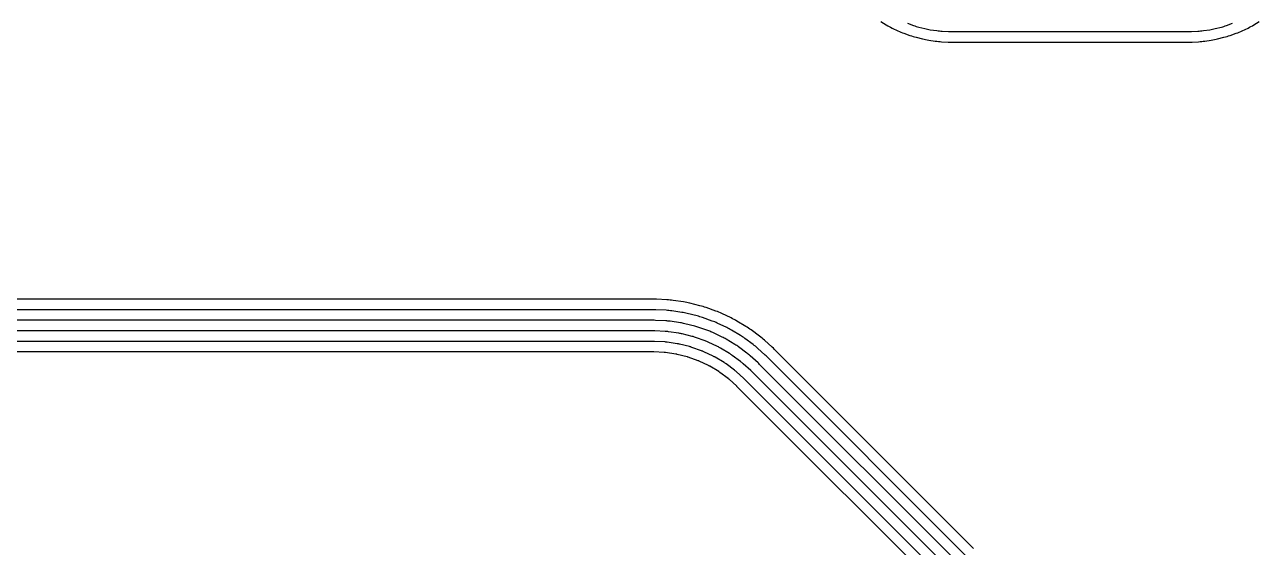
# Model space of a CAD drawing. Header units: metres. Extents: x 1.5 to 44, y 0.3 to 33.8.
# Drawn here: x 17.063 to 21.742, y 10.434 to 12.416 of the extents above; entities that cross this region are included whole.
import ezdxf

# ---------------------------------------------------------------- set-up
doc = ezdxf.new("R2010")
doc.units = ezdxf.units.M

msp = doc.modelspace()

# ---------------------------------------------------------------- linework, layer by layer
for points in [[(20.3076, 12.4277), (20.3286, 12.4151), (20.3339, 12.412), (20.3393, 12.4091), (20.3448, 12.4062), (20.3503, 12.4035), (20.3725, 12.393), (20.378, 12.3905), (20.3837, 12.3881), (20.3894, 12.3858), (20.3951, 12.3837), (20.4182, 12.3754), (20.424, 12.3734), (20.4299, 12.3715), (20.4358, 12.3698), (20.4417, 12.3683), (20.4655, 12.3623), (20.4715, 12.3609), (20.4775, 12.3596), (20.4835, 12.3585), (20.4896, 12.3575), (20.5138, 12.3539), (20.5199, 12.3531), (20.526, 12.3524), (20.5321, 12.3519), (20.5382, 12.3515), (20.5627, 12.3503), (20.5689, 12.3501), (20.575, 12.35), (21.475, 12.35), (21.4811, 12.3501), (21.4873, 12.3503), (21.5118, 12.3515), (21.5179, 12.3519), (21.524, 12.3524), (21.5301, 12.3531), (21.5362, 12.3539), (21.5605, 12.3575), (21.5665, 12.3585), (21.5726, 12.3596), (21.5786, 12.3609), (21.5845, 12.3623), (21.6083, 12.3683), (21.6143, 12.3698), (21.6202, 12.3715), (21.626, 12.3734), (21.6318, 12.3754), (21.6549, 12.3837), (21.6607, 12.3858), (21.6664, 12.3881), (21.672, 12.3905), (21.6776, 12.393), (21.6998, 12.4035), (21.7053, 12.4062), (21.7107, 12.4091), (21.7161, 12.412), (21.7214, 12.4151), (21.7424, 12.4277)], [(20.4086, 12.4213), (20.4317, 12.4131), (20.4366, 12.4114), (20.4415, 12.4098), (20.4464, 12.4084), (20.4514, 12.4071), (20.4752, 12.4011), (20.4802, 12.3999), (20.4853, 12.3989), (20.4903, 12.3979), (20.4954, 12.3971), (20.5197, 12.3935), (20.5248, 12.3928), (20.5299, 12.3922), (20.5351, 12.3918), (20.5402, 12.3915), (20.5647, 12.3903), (20.5699, 12.3901), (20.575, 12.39), (21.475, 12.39), (21.4802, 12.3901), (21.4853, 12.3903), (21.5098, 12.3915), (21.515, 12.3918), (21.5201, 12.3922), (21.5252, 12.3928), (21.5303, 12.3935), (21.5546, 12.3971), (21.5597, 12.3979), (21.5648, 12.3989), (21.5698, 12.3999), (21.5748, 12.4011), (21.5986, 12.4071), (21.6036, 12.4084), (21.6085, 12.4098), (21.6135, 12.4114), (21.6183, 12.4131), (21.6414, 12.4213)], [(20.6595, 10.43), (19.9048, 11.1848), (19.9004, 11.1891), (19.8959, 11.1932), (19.8668, 11.2196), (19.8622, 11.2237), (19.8575, 11.2276), (19.8527, 11.2315), (19.8478, 11.2352), (19.8163, 11.2586), (19.8113, 11.2622), (19.8062, 11.2656), (19.8011, 11.269), (19.7959, 11.2722), (19.7622, 11.2924), (19.7569, 11.2955), (19.7515, 11.2984), (19.7461, 11.3013), (19.7406, 11.304), (19.7051, 11.3207), (19.6995, 11.3233), (19.6938, 11.3257), (19.6881, 11.328), (19.6824, 11.3301), (19.6454, 11.3434), (19.6396, 11.3454), (19.6338, 11.3472), (19.6279, 11.3489), (19.6219, 11.3505), (19.5838, 11.36), (19.5779, 11.3614), (19.5719, 11.3627), (19.5658, 11.3638), (19.5598, 11.3648), (19.5209, 11.3706), (19.5148, 11.3714), (19.5087, 11.3721), (19.5026, 11.3726), (19.4965, 11.373), (19.4573, 11.3749), (19.4511, 11.3751), (19.445, 11.3752), (16.54, 11.3752)], [(20.643, 10.39), (19.8765, 11.1565), (19.8728, 11.1601), (19.869, 11.1636), (19.8399, 11.19), (19.8361, 11.1934), (19.8321, 11.1967), (19.8281, 11.1999), (19.824, 11.203), (19.7924, 11.2264), (19.7883, 11.2295), (19.784, 11.2324), (19.7797, 11.2352), (19.7753, 11.2379), (19.7416, 11.2581), (19.7372, 11.2607), (19.7327, 11.2632), (19.7281, 11.2655), (19.7235, 11.2678), (19.6879, 11.2846), (19.6833, 11.2867), (19.6785, 11.2888), (19.6737, 11.2907), (19.6689, 11.2925), (19.6319, 11.3057), (19.6271, 11.3074), (19.6221, 11.3089), (19.6172, 11.3104), (19.6122, 11.3117), (19.5741, 11.3212), (19.5691, 11.3224), (19.5641, 11.3235), (19.559, 11.3244), (19.5539, 11.3252), (19.5151, 11.331), (19.5099, 11.3317), (19.5048, 11.3323), (19.4997, 11.3327), (19.4945, 11.333), (19.4553, 11.335), (19.4502, 11.3351), (19.445, 11.3352), (16.5, 11.3352)], [(20.6264, 10.35), (19.8482, 11.1282), (19.8452, 11.1311), (19.8422, 11.134), (19.8131, 11.1603), (19.8099, 11.1631), (19.8067, 11.1658), (19.8035, 11.1684), (19.8002, 11.1709), (19.7686, 11.1943), (19.7652, 11.1968), (19.7618, 11.1991), (19.7583, 11.2014), (19.7547, 11.2036), (19.7211, 11.2238), (19.7175, 11.2259), (19.7138, 11.2279), (19.7101, 11.2298), (19.7063, 11.2316), (19.6708, 11.2484), (19.6671, 11.2502), (19.6632, 11.2518), (19.6593, 11.2534), (19.6554, 11.2548), (19.6185, 11.268), (19.6145, 11.2694), (19.6105, 11.2707), (19.6065, 11.2718), (19.6025, 11.2729), (19.5644, 11.2824), (19.5603, 11.2834), (19.5563, 11.2843), (19.5522, 11.285), (19.548, 11.2857), (19.5092, 11.2914), (19.505, 11.292), (19.5009, 11.2925), (19.4967, 11.2928), (19.4926, 11.2931), (19.4534, 11.295), (19.4492, 11.2952), (19.445, 11.2952), (16.46, 11.2952)], [(20.6098, 10.31), (19.8199, 11.0999), (19.8176, 11.1021), (19.8153, 11.1043), (19.7862, 11.1307), (19.7838, 11.1328), (19.7814, 11.1349), (19.7789, 11.1369), (19.7763, 11.1388), (19.7448, 11.1622), (19.7422, 11.1641), (19.7396, 11.1659), (19.7369, 11.1676), (19.7342, 11.1693), (19.7005, 11.1895), (19.6977, 11.1911), (19.6949, 11.1926), (19.6921, 11.1941), (19.6892, 11.1955), (19.6537, 11.2123), (19.6508, 11.2136), (19.6479, 11.2149), (19.6449, 11.216), (19.642, 11.2171), (19.605, 11.2304), (19.602, 11.2314), (19.5989, 11.2324), (19.5959, 11.2333), (19.5928, 11.2341), (19.5547, 11.2436), (19.5516, 11.2444), (19.5484, 11.245), (19.5453, 11.2456), (19.5422, 11.2461), (19.5033, 11.2519), (19.5002, 11.2523), (19.497, 11.2527), (19.4938, 11.2529), (19.4906, 11.2531), (19.4514, 11.2551), (19.4482, 11.2552), (19.445, 11.2552), (16.42, 11.2552)], [(20.5933, 10.27), (19.7916, 11.0716), (19.7901, 11.0732), (19.7884, 11.0747), (19.7593, 11.1011), (19.7577, 11.1025), (19.756, 11.1039), (19.7543, 11.1053), (19.7525, 11.1067), (19.721, 11.1301), (19.7192, 11.1313), (19.7174, 11.1326), (19.7155, 11.1338), (19.7136, 11.135), (19.6799, 11.1552), (19.678, 11.1563), (19.6761, 11.1573), (19.6741, 11.1583), (19.6721, 11.1593), (19.6366, 11.1761), (19.6346, 11.177), (19.6326, 11.1779), (19.6306, 11.1787), (19.6285, 11.1795), (19.5915, 11.1927), (19.5894, 11.1934), (19.5873, 11.1941), (19.5852, 11.1947), (19.5831, 11.1953), (19.545, 11.2048), (19.5428, 11.2053), (19.5406, 11.2058), (19.5385, 11.2062), (19.5363, 11.2065), (19.4974, 11.2123), (19.4953, 11.2126), (19.4931, 11.2129), (19.4909, 11.213), (19.4887, 11.2132), (19.4494, 11.2151), (19.4472, 11.2152), (19.445, 11.2152), (16.38, 11.2152)], [(20.5767, 10.23), (19.7634, 11.0434), (19.7625, 11.0442), (19.7616, 11.045), (19.7325, 11.0714), (19.7316, 11.0722), (19.7306, 11.073), (19.7297, 11.0738), (19.7287, 11.0745), (19.6971, 11.0979), (19.6961, 11.0986), (19.6951, 11.0993), (19.6941, 11.1), (19.6931, 11.1007), (19.6594, 11.1208), (19.6583, 11.1215), (19.6572, 11.1221), (19.6561, 11.1226), (19.655, 11.1232), (19.6195, 11.1399), (19.6184, 11.1405), (19.6173, 11.1409), (19.6162, 11.1414), (19.615, 11.1418), (19.578, 11.1551), (19.5769, 11.1555), (19.5757, 11.1558), (19.5745, 11.1562), (19.5733, 11.1565), (19.5352, 11.166), (19.534, 11.1663), (19.5328, 11.1666), (19.5316, 11.1668), (19.5304, 11.167), (19.4916, 11.1727), (19.4904, 11.1729), (19.4891, 11.173), (19.4879, 11.1731), (19.4867, 11.1732), (19.4475, 11.1752), (19.4462, 11.1752), (19.445, 11.1752), (16.34, 11.1752)]]:
    msp.add_lwpolyline(points)

doc.saveas('drawing.dxf')
